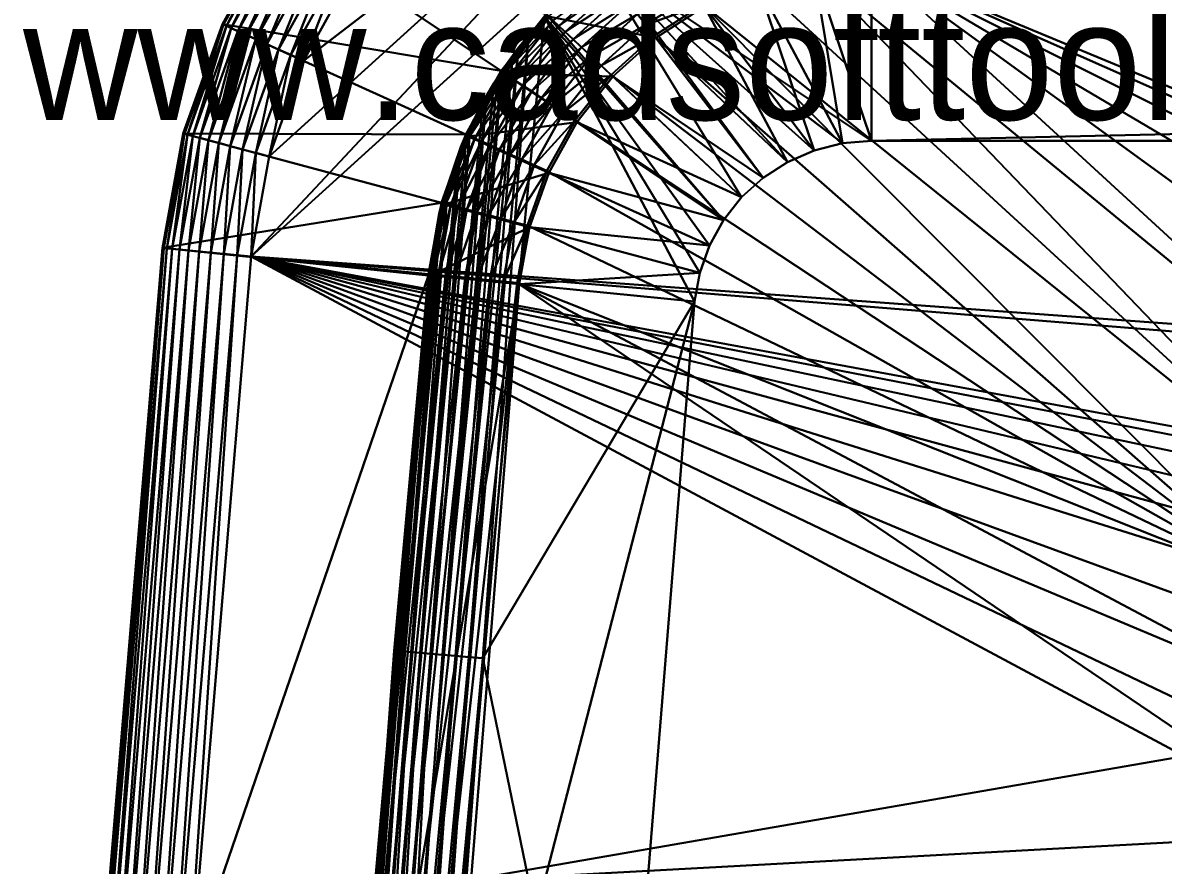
# Model space of a CAD drawing. Header units: millimetres. Extents: x 19.3 to 105.6, y 153.8 to 217.3.
# Drawn here: x 19.3 to 29.48, y 206.05 to 213.57 of the extents above; entities that cross this region are included whole.
import ezdxf

# ---------------------------------------------------------------- set-up
doc = ezdxf.new("R2010")
doc.units = ezdxf.units.MM
doc.layers.get('0').update_dxf_attribs({"color": 132, "linetype": 'CONTINUOUS'})

# ---------------------------------------------------------------- blocks, each defined once
blk = doc.blocks.new('ABViewer')
at = {"color": 0, "insert": (0, 0), "char_height": 0.05, "width": 0.5, "attachment_point": 1}
blk.add_mtext('ABViewer 9 evaluation - www.cadsofttools.com', dxfattribs=at)

msp = doc.modelspace()

# ---------------------------------------------------------------- linework, layer by layer
at = {"invisible_edges": 16}
for points in [[(26.866, 216.498, 21.431), (25.96, 216.424, 21.431), (21.336, 211.484, 21.431)], [(87.313, 206.662, 21.431), (26.866, 216.498, 21.431), (21.336, 211.484, 21.431)], [(87.492, 207.17, 21.431), (87.755, 207.64, 21.431), (26.866, 216.498, 21.431)], [(26.866, 216.498, 21.431), (87.755, 207.64, 21.431), (88.093, 208.059, 21.431)], [(88.093, 208.059, 21.431), (88.497, 208.415, 21.431), (26.866, 216.498, 21.431)], [(26.866, 216.498, 21.431), (88.497, 208.415, 21.431), (88.956, 208.697, 21.431)], [(26.866, 216.498, 21.431), (88.956, 208.697, 21.431), (98.025, 216.498, 21.431)], [(87.492, 207.17, 21.431), (26.866, 216.498, 21.431), (87.313, 206.662, 21.431)], [(25.96, 216.424, 21.431), (21.498, 212.378, 21.431), (21.336, 211.484, 21.431)], [(25.96, 216.424, 21.431), (21.804, 213.233, 21.431), (21.498, 212.378, 21.431)], [(22.245, 214.028, 21.431), (21.804, 213.233, 21.431), (25.96, 216.424, 21.431)], [(21.585, 214.468, 20.638), (21.585, 214.468, 2.375), (21.081, 213.561, 2.375)], [(21.585, 214.468, 20.638), (21.081, 213.561, 2.375), (21.081, 213.561, 20.638)], [(21.585, 214.468, 2.375), (23.57, 213.143, 2.375), (21.081, 213.561, 2.375)], [(21.09, 213.557, 20.762), (21.585, 214.468, 20.638), (21.081, 213.561, 20.638)], [(21.09, 213.557, 20.762), (21.593, 214.463, 20.762), (21.585, 214.468, 20.638)], [(21.116, 213.545, 20.883), (21.593, 214.463, 20.762), (21.09, 213.557, 20.762)], [(21.116, 213.545, 20.883), (21.617, 214.447, 20.883), (21.593, 214.463, 20.762)], [(21.16, 213.525, 20.998), (21.617, 214.447, 20.883), (21.116, 213.545, 20.883)], [(21.16, 213.525, 20.998), (21.657, 214.42, 20.998), (21.617, 214.447, 20.883)], [(21.219, 213.498, 21.104), (21.657, 214.42, 20.998), (21.16, 213.525, 20.998)], [(21.219, 213.498, 21.104), (21.711, 214.384, 21.104), (21.657, 214.42, 20.998)], [(21.585, 214.468, 2.375), (23.973, 213.65, 2.375), (23.57, 213.143, 2.375)], [(21.293, 213.465, 21.199), (21.711, 214.384, 21.104), (21.219, 213.498, 21.104)], [(21.293, 213.465, 21.199), (21.778, 214.339, 21.199), (21.711, 214.384, 21.104)], [(21.379, 213.426, 21.28), (21.778, 214.339, 21.199), (21.293, 213.465, 21.199)], [(21.379, 213.426, 21.28), (21.857, 214.287, 21.28), (21.778, 214.339, 21.199)], [(21.476, 213.382, 21.345), (21.857, 214.287, 21.28), (21.379, 213.426, 21.28)], [(21.476, 213.382, 21.345), (21.945, 214.228, 21.345), (21.857, 214.287, 21.28)], [(21.58, 213.335, 21.392), (21.945, 214.228, 21.345), (21.476, 213.382, 21.345)], [(21.58, 213.335, 21.392), (22.041, 214.164, 21.392), (21.945, 214.228, 21.345)], [(21.691, 213.285, 21.421), (22.041, 214.164, 21.392), (21.58, 213.335, 21.392)], [(21.691, 213.285, 21.421), (22.142, 214.097, 21.421), (22.041, 214.164, 21.392)], [(24.457, 214.083, 4.763), (25.911, 212.189, 4.763), (24.494, 214.111, 4.763)], [(24.494, 214.111, 4.763), (25.911, 212.189, 4.763), (26.129, 212.329, 4.763)], [(24.494, 214.111, 4.763), (26.129, 212.329, 4.763), (26.367, 212.433, 4.763)], [(26.367, 212.433, 4.763), (26.619, 212.496, 4.763), (24.494, 214.111, 4.763)], [(24.494, 214.111, 4.763), (26.619, 212.496, 4.763), (26.877, 212.517, 4.763)], [(24.494, 214.111, 4.763), (26.877, 212.517, 4.763), (98.025, 214.111, 4.763)], [(31.67, 209.696, 19.044), (26.349, 214.068, 19.044), (26.866, 214.111, 19.044)], [(98.025, 214.111, 19.044), (89.78, 210.592, 19.044), (26.866, 214.111, 19.044)], [(26.866, 214.111, 19.044), (89.78, 210.592, 19.044), (88.989, 210.422, 19.044)], [(26.866, 214.111, 19.044), (88.989, 210.422, 19.044), (88.238, 210.12, 19.044)], [(88.238, 210.12, 19.044), (87.55, 209.696, 19.044), (26.866, 214.111, 19.044)], [(26.866, 214.111, 19.044), (87.55, 209.696, 19.044), (86.942, 209.162, 19.044)], [(26.866, 214.111, 19.044), (86.942, 209.162, 19.044), (86.434, 208.533, 19.044)], [(35.51, 210.524, 19.044), (34.708, 210.627, 19.044), (26.866, 214.111, 19.044)], [(31.67, 209.696, 19.044), (26.866, 214.111, 19.044), (32.358, 210.12, 19.044)], [(34.708, 210.627, 19.044), (33.9, 210.592, 19.044), (26.866, 214.111, 19.044)], [(26.866, 214.111, 19.044), (33.9, 210.592, 19.044), (33.109, 210.422, 19.044)], [(26.866, 214.111, 19.044), (33.109, 210.422, 19.044), (32.358, 210.12, 19.044)], [(86.434, 208.533, 19.044), (86.04, 207.826, 19.044), (26.866, 214.111, 19.044)], [(26.866, 214.111, 19.044), (86.04, 207.826, 19.044), (85.77, 207.064, 19.044)], [(26.866, 214.111, 19.044), (85.77, 207.064, 19.044), (35.51, 210.524, 19.044)], [(98.025, 214.111, 4.763), (26.877, 212.517, 4.763), (98.025, 212.517, 4.763)], [(21.804, 213.233, 21.431), (22.142, 214.097, 21.421), (21.691, 213.285, 21.421)], [(21.804, 213.233, 21.431), (22.245, 214.028, 21.431), (22.142, 214.097, 21.421)], [(23.975, 213.646, 4.763), (25.718, 212.014, 4.763), (24.457, 214.083, 4.763)], [(24.472, 214.062, 0.787), (24.952, 213.438), (23.994, 213.629, 0.787)], [(24.457, 214.083, 4.763), (25.718, 212.014, 4.763), (25.911, 212.189, 4.763)], [(24.472, 214.062, 0.787), (25.386, 213.718), (24.952, 213.438)], [(31.062, 209.162, 19.044), (25.847, 213.943, 19.044), (26.349, 214.068, 19.044)], [(26.619, 212.496), (25.86, 213.924), (26.362, 214.049)], [(31.062, 209.162, 19.044), (26.349, 214.068, 19.044), (31.67, 209.696, 19.044)], [(26.877, 212.517), (26.362, 214.049), (26.877, 214.092)], [(26.619, 212.496), (26.362, 214.049), (26.877, 212.517)], [(26.877, 212.517), (26.877, 214.092), (98.025, 212.517)], [(98.025, 212.517), (26.877, 214.092), (98.025, 214.092)], [(24.036, 213.591, 18.61), (24.545, 213.965, 18.716), (24.084, 213.546, 18.716)], [(24.084, 213.546, 18.716), (24.545, 213.965, 18.716), (24.595, 213.901, 18.811)], [(24.084, 213.546, 18.716), (24.595, 213.901, 18.811), (24.143, 213.491, 18.811)], [(24.143, 213.491, 18.811), (24.595, 213.901, 18.811), (24.652, 213.826, 18.892)], [(31.062, 209.162, 19.044), (25.372, 213.736, 19.044), (25.847, 213.943, 19.044)], [(26.367, 212.433), (25.386, 213.718), (25.86, 213.924)], [(26.367, 212.433), (25.86, 213.924), (26.619, 212.496)], [(24.143, 213.491, 18.811), (24.652, 213.826, 18.892), (24.212, 213.426, 18.892)], [(24.212, 213.426, 18.892), (24.652, 213.826, 18.892), (24.717, 213.741, 18.957)], [(24.787, 213.65, 19.005), (25.313, 213.846, 19.034), (24.861, 213.554, 19.034)], [(24.861, 213.554, 19.034), (25.313, 213.846, 19.034), (25.372, 213.736, 19.044)], [(24.212, 213.426, 18.892), (24.717, 213.741, 18.957), (24.289, 213.354, 18.957)], [(24.289, 213.354, 18.957), (24.717, 213.741, 18.957), (24.787, 213.65, 19.005)], [(24.861, 213.554, 19.034), (25.372, 213.736, 19.044), (24.936, 213.456, 19.044)], [(30.554, 208.533, 19.044), (24.936, 213.456, 19.044), (25.372, 213.736, 19.044)], [(26.129, 212.329), (24.952, 213.438), (25.386, 213.718)], [(30.554, 208.533, 19.044), (25.372, 213.736, 19.044), (31.062, 209.162, 19.044)], [(26.129, 212.329), (25.386, 213.718), (26.367, 212.433)], [(23.405, 207.898, 4.763), (25.297, 211.084, 4.763), (23.956, 213.625, 4.763)], [(23.405, 207.898, 4.763), (23.956, 213.625, 4.763), (23.814, 213.456, 4.778)], [(23.57, 213.143, 18.25), (23.57, 213.143, 2.375), (23.973, 213.65, 2.375)], [(23.57, 213.143, 18.25), (23.973, 213.65, 2.375), (23.973, 213.65, 18.25)], [(23.57, 213.143, 18.25), (23.973, 213.65, 18.25), (23.98, 213.643, 18.374)], [(23.57, 213.143, 18.25), (23.98, 213.643, 18.374), (23.579, 213.137, 18.374)], [(23.975, 213.646, 2.375), (23.994, 213.629, 2.375), (23.571, 213.137, 2.375)], [(23.571, 213.137, 2.375), (23.814, 213.456, 4.778), (23.975, 213.646, 2.375)], [(23.571, 213.137, 2.375), (23.994, 213.629, 2.375), (23.592, 213.123, 2.375)], [(23.579, 213.137, 18.374), (23.98, 213.643, 18.374), (24.001, 213.624, 18.495)], [(23.579, 213.137, 18.374), (24.001, 213.624, 18.495), (23.603, 213.121, 18.495)], [(23.994, 213.629, 2.375), (23.994, 213.629, 0.787), (23.592, 213.123, 0.787)], [(23.994, 213.629, 2.375), (23.592, 213.123, 0.787), (23.592, 213.123, 2.375)], [(23.994, 213.629, 0.787), (24.569, 213.091), (23.592, 213.123, 0.787)], [(23.603, 213.121, 18.495), (24.001, 213.624, 18.495), (24.036, 213.591, 18.61)], [(23.603, 213.121, 18.495), (24.036, 213.591, 18.61), (23.642, 213.094, 18.61)], [(23.642, 213.094, 18.61), (24.036, 213.591, 18.61), (24.084, 213.546, 18.716)], [(23.975, 213.646, 2.375), (23.814, 213.456, 4.778), (23.956, 213.625, 4.763)], [(23.956, 213.625, 4.763), (25.557, 211.811, 4.763), (23.975, 213.646, 4.763)], [(23.956, 213.625, 4.763), (25.297, 211.084, 4.763), (25.344, 211.34, 4.763)], [(25.344, 211.34, 4.763), (25.431, 211.584, 4.763), (23.956, 213.625, 4.763)], [(23.956, 213.625, 4.763), (25.431, 211.584, 4.763), (25.557, 211.811, 4.763)], [(23.975, 213.646, 4.763), (25.557, 211.811, 4.763), (25.718, 212.014, 4.763)], [(23.994, 213.629, 0.787), (24.952, 213.438), (24.569, 213.091)], [(24.289, 213.354, 18.957), (24.787, 213.65, 19.005), (24.373, 213.275, 19.005)], [(24.373, 213.275, 19.005), (24.787, 213.65, 19.005), (24.861, 213.554, 19.034)], [(21.081, 213.561, 20.638), (21.081, 213.561, 2.375), (20.731, 212.583, 2.375)], [(21.081, 213.561, 20.638), (20.731, 212.583, 2.375), (20.731, 212.583, 20.638)], [(21.081, 213.561, 2.375), (23.256, 212.576, 2.375), (20.731, 212.583, 2.375)], [(20.741, 212.581, 20.762), (21.081, 213.561, 20.638), (20.731, 212.583, 20.638)], [(20.741, 212.581, 20.762), (21.09, 213.557, 20.762), (21.081, 213.561, 20.638)], [(20.769, 212.573, 20.883), (21.09, 213.557, 20.762), (20.741, 212.581, 20.762)], [(20.769, 212.573, 20.883), (21.116, 213.545, 20.883), (21.09, 213.557, 20.762)], [(20.815, 212.561, 20.998), (21.116, 213.545, 20.883), (20.769, 212.573, 20.883)], [(20.815, 212.561, 20.998), (21.16, 213.525, 20.998), (21.116, 213.545, 20.883)], [(20.878, 212.544, 21.104), (21.16, 213.525, 20.998), (20.815, 212.561, 20.998)], [(20.878, 212.544, 21.104), (21.219, 213.498, 21.104), (21.16, 213.525, 20.998)], [(20.956, 212.523, 21.199), (21.219, 213.498, 21.104), (20.878, 212.544, 21.104)], [(20.956, 212.523, 21.199), (21.293, 213.465, 21.199), (21.219, 213.498, 21.104)], [(21.081, 213.561, 2.375), (23.57, 213.143, 2.375), (23.256, 212.576, 2.375)], [(23.642, 213.094, 18.61), (24.084, 213.546, 18.716), (23.697, 213.058, 18.716)], [(23.697, 213.058, 18.716), (24.084, 213.546, 18.716), (24.143, 213.491, 18.811)], [(23.697, 213.058, 18.716), (24.143, 213.491, 18.811), (23.764, 213.013, 18.811)], [(23.764, 213.013, 18.811), (24.143, 213.491, 18.811), (24.212, 213.426, 18.892)], [(24.373, 213.275, 19.005), (24.861, 213.554, 19.034), (24.462, 213.192, 19.034)], [(24.462, 213.192, 19.034), (24.861, 213.554, 19.034), (24.936, 213.456, 19.044)], [(21.048, 212.499, 21.28), (21.293, 213.465, 21.199), (20.956, 212.523, 21.199)], [(21.048, 212.499, 21.28), (21.379, 213.426, 21.28), (21.293, 213.465, 21.199)], [(21.15, 212.471, 21.345), (21.379, 213.426, 21.28), (21.048, 212.499, 21.28)], [(21.15, 212.471, 21.345), (21.476, 213.382, 21.345), (21.379, 213.426, 21.28)], [(23.725, 213.351, 4.788), (23.281, 207.909, 4.772), (23.814, 213.456, 4.778)], [(23.814, 213.456, 4.778), (23.281, 207.909, 4.772), (23.405, 207.898, 4.763)], [(23.571, 213.137, 2.375), (23.725, 213.351, 4.788), (23.814, 213.456, 4.778)], [(23.764, 213.013, 18.811), (24.212, 213.426, 18.892), (23.843, 212.961, 18.892)], [(23.843, 212.961, 18.892), (24.212, 213.426, 18.892), (24.289, 213.354, 18.957)], [(24.462, 213.192, 19.034), (24.936, 213.456, 19.044), (24.553, 213.108, 19.044)], [(24.553, 213.108, 19.044), (24.936, 213.456, 19.044), (30.554, 208.533, 19.044)], [(25.911, 212.189), (24.569, 213.091), (24.952, 213.438)], [(25.911, 212.189), (24.952, 213.438), (26.129, 212.329)], [(21.261, 212.441, 21.392), (21.476, 213.382, 21.345), (21.15, 212.471, 21.345)], [(21.261, 212.441, 21.392), (21.58, 213.335, 21.392), (21.476, 213.382, 21.345)], [(21.378, 212.41, 21.421), (21.58, 213.335, 21.392), (21.261, 212.441, 21.392)], [(21.378, 212.41, 21.421), (21.691, 213.285, 21.421), (21.58, 213.335, 21.392)], [(21.498, 212.378, 21.431), (21.691, 213.285, 21.421), (21.378, 212.41, 21.421)], [(21.498, 212.378, 21.431), (21.804, 213.233, 21.431), (21.691, 213.285, 21.421)], [(23.674, 213.277, 4.806), (23.161, 207.919, 4.801), (23.725, 213.351, 4.788)], [(23.725, 213.351, 4.788), (23.161, 207.919, 4.801), (23.281, 207.909, 4.772)], [(23.674, 213.277, 4.806), (23.725, 213.351, 4.788), (23.571, 213.137, 2.375)], [(23.843, 212.961, 18.892), (24.289, 213.354, 18.957), (23.931, 212.902, 18.957)], [(23.931, 212.902, 18.957), (24.289, 213.354, 18.957), (24.373, 213.275, 19.005)], [(23.575, 213.134, 4.839), (23.161, 207.919, 4.801), (23.674, 213.277, 4.806)], [(23.571, 213.137, 2.375), (23.575, 213.134, 4.839), (23.674, 213.277, 4.806)], [(23.931, 212.902, 18.957), (24.373, 213.275, 19.005), (24.027, 212.838, 19.005)], [(24.027, 212.838, 19.005), (24.373, 213.275, 19.005), (24.462, 213.192, 19.034)], [(24.027, 212.838, 19.005), (24.462, 213.192, 19.034), (24.127, 212.771, 19.034)], [(24.127, 212.771, 19.034), (24.462, 213.192, 19.034), (24.553, 213.108, 19.044)], [(23.537, 213.08, 4.852), (23.046, 207.929, 4.849), (23.575, 213.134, 4.839)], [(23.575, 213.134, 4.839), (23.046, 207.929, 4.849), (23.161, 207.919, 4.801)], [(23.537, 213.08, 4.852), (23.505, 213.033, 4.863), (23.046, 207.929, 4.849)], [(23.256, 212.576, 18.25), (23.256, 212.576, 2.375), (23.57, 213.143, 2.375)], [(23.256, 212.576, 18.25), (23.57, 213.143, 2.375), (23.57, 213.143, 18.25)], [(23.256, 212.576, 18.25), (23.57, 213.143, 18.25), (23.579, 213.137, 18.374)], [(23.571, 213.137, 2.375), (23.592, 213.123, 2.375), (23.256, 212.569, 2.375)], [(23.256, 212.569, 2.375), (23.537, 213.08, 4.852), (23.571, 213.137, 2.375)], [(23.256, 212.576, 18.25), (23.579, 213.137, 18.374), (23.265, 212.572, 18.374)], [(23.256, 212.569, 2.375), (23.592, 213.123, 2.375), (23.279, 212.558, 2.375)], [(23.256, 212.569, 2.375), (23.505, 213.033, 4.863), (23.537, 213.08, 4.852)], [(23.265, 212.572, 18.374), (23.579, 213.137, 18.374), (23.603, 213.121, 18.495)], [(23.265, 212.572, 18.374), (23.603, 213.121, 18.495), (23.291, 212.56, 18.495)], [(23.592, 213.123, 2.375), (23.592, 213.123, 0.787), (23.279, 212.558, 0.787)], [(23.592, 213.123, 2.375), (23.279, 212.558, 0.787), (23.279, 212.558, 2.375)], [(23.592, 213.123, 0.787), (24.247, 212.685), (23.279, 212.558, 0.787)], [(23.291, 212.56, 18.495), (23.603, 213.121, 18.495), (23.642, 213.094, 18.61)], [(23.291, 212.56, 18.495), (23.642, 213.094, 18.61), (23.335, 212.54, 18.61)], [(23.335, 212.54, 18.61), (23.642, 213.094, 18.61), (23.697, 213.058, 18.716)], [(23.571, 213.137, 2.375), (23.537, 213.08, 4.852), (23.575, 213.134, 4.839)], [(23.592, 213.123, 0.787), (24.569, 213.091), (24.247, 212.685)], [(24.127, 212.771, 19.034), (24.553, 213.108, 19.044), (24.231, 212.702, 19.044)], [(30.554, 208.533, 19.044), (24.231, 212.702, 19.044), (24.553, 213.108, 19.044)], [(25.718, 212.014), (24.247, 212.685), (24.569, 213.091)], [(25.718, 212.014), (24.569, 213.091), (25.911, 212.189)], [(23.046, 207.929, 4.849), (23.505, 213.033, 4.863), (23.439, 212.924, 4.896)], [(23.439, 212.924, 4.896), (23.505, 213.033, 4.863), (23.256, 212.569, 2.375)], [(23.335, 212.54, 18.61), (23.697, 213.058, 18.716), (23.394, 212.514, 18.716)], [(23.394, 212.514, 18.716), (23.697, 213.058, 18.716), (23.764, 213.013, 18.811)], [(23.394, 212.514, 18.716), (23.764, 213.013, 18.811), (23.468, 212.48, 18.811)], [(23.468, 212.48, 18.811), (23.764, 213.013, 18.811), (23.843, 212.961, 18.892)], [(23.046, 207.929, 4.849), (23.439, 212.924, 4.896), (22.94, 207.938, 4.914)], [(22.94, 207.938, 4.914), (23.439, 212.924, 4.896), (23.409, 212.864, 4.917)], [(23.439, 212.924, 4.896), (23.256, 212.569, 2.375), (23.409, 212.864, 4.917)], [(23.468, 212.48, 18.811), (23.843, 212.961, 18.892), (23.554, 212.441, 18.892)], [(23.554, 212.441, 18.892), (23.843, 212.961, 18.892), (23.931, 212.902, 18.957)], [(23.554, 212.441, 18.892), (23.931, 212.902, 18.957), (23.651, 212.397, 18.957)], [(23.651, 212.397, 18.957), (23.931, 212.902, 18.957), (24.027, 212.838, 19.005)], [(22.94, 207.938, 4.914), (23.409, 212.864, 4.917), (23.293, 212.63, 5.001)], [(23.409, 212.864, 4.917), (23.256, 212.569, 2.375), (23.293, 212.63, 5.001)], [(23.651, 212.397, 18.957), (24.027, 212.838, 19.005), (23.756, 212.35, 19.005)], [(23.756, 212.35, 19.005), (24.027, 212.838, 19.005), (24.127, 212.771, 19.034)], [(23.279, 212.558, 0.787), (24.247, 212.685), (23.996, 212.233)], [(23.756, 212.35, 19.005), (24.127, 212.771, 19.034), (23.866, 212.3, 19.034)], [(23.866, 212.3, 19.034), (24.127, 212.771, 19.034), (24.231, 212.702, 19.044)], [(23.866, 212.3, 19.034), (24.231, 212.702, 19.044), (23.979, 212.249, 19.044)], [(23.979, 212.249, 19.044), (24.231, 212.702, 19.044), (30.554, 208.533, 19.044)], [(25.557, 211.811), (23.996, 212.233), (24.247, 212.685)], [(25.557, 211.811), (24.247, 212.685), (25.718, 212.014)], [(20.731, 212.583, 20.638), (20.731, 212.583, 2.375), (20.546, 211.562, 2.375)], [(20.731, 212.583, 20.638), (20.546, 211.562, 2.375), (20.546, 211.562, 20.638)], [(20.731, 212.583, 2.375), (23.038, 211.966, 2.375), (20.546, 211.562, 2.375)], [(20.556, 211.561, 20.762), (20.731, 212.583, 20.638), (20.546, 211.562, 20.638)], [(20.556, 211.561, 20.762), (20.741, 212.581, 20.762), (20.731, 212.583, 20.638)], [(20.585, 211.558, 20.883), (20.741, 212.581, 20.762), (20.556, 211.561, 20.762)], [(20.585, 211.558, 20.883), (20.769, 212.573, 20.883), (20.741, 212.581, 20.762)], [(20.632, 211.553, 20.998), (20.769, 212.573, 20.883), (20.585, 211.558, 20.883)], [(20.632, 211.553, 20.998), (20.815, 212.561, 20.998), (20.769, 212.573, 20.883)], [(20.731, 212.583, 2.375), (23.256, 212.576, 2.375), (23.038, 211.966, 2.375)], [(23.293, 212.63, 5.001), (22.846, 207.946, 4.995), (22.94, 207.938, 4.914)], [(23.293, 212.63, 5.001), (23.261, 212.566, 5.024), (22.846, 207.946, 4.995)], [(23.038, 211.966, 18.25), (23.038, 211.966, 2.375), (23.256, 212.576, 2.375)], [(23.038, 211.966, 18.25), (23.256, 212.576, 2.375), (23.256, 212.576, 18.25)], [(23.038, 211.966, 18.25), (23.256, 212.576, 18.25), (23.265, 212.572, 18.374)], [(23.038, 211.966, 18.25), (23.265, 212.572, 18.374), (23.047, 211.964, 18.374)], [(23.047, 211.964, 18.374), (23.265, 212.572, 18.374), (23.291, 212.56, 18.495)], [(23.256, 212.569, 2.375), (23.261, 212.566, 5.024), (23.293, 212.63, 5.001)], [(20.697, 211.547, 21.104), (20.815, 212.561, 20.998), (20.632, 211.553, 20.998)], [(20.697, 211.547, 21.104), (20.878, 212.544, 21.104), (20.815, 212.561, 20.998)], [(20.777, 211.539, 21.199), (20.878, 212.544, 21.104), (20.697, 211.547, 21.104)], [(20.777, 211.539, 21.199), (20.956, 212.523, 21.199), (20.878, 212.544, 21.104)], [(20.872, 211.53, 21.28), (20.956, 212.523, 21.199), (20.777, 211.539, 21.199)], [(20.872, 211.53, 21.28), (21.048, 212.499, 21.28), (20.956, 212.523, 21.199)], [(20.977, 211.519, 21.345), (21.048, 212.499, 21.28), (20.872, 211.53, 21.28)], [(20.977, 211.519, 21.345), (21.15, 212.471, 21.345), (21.048, 212.499, 21.28)], [(21.092, 211.508, 21.392), (21.15, 212.471, 21.345), (20.977, 211.519, 21.345)], [(21.092, 211.508, 21.392), (21.261, 212.441, 21.392), (21.15, 212.471, 21.345)], [(22.846, 207.946, 4.995), (23.261, 212.566, 5.024), (23.211, 212.466, 5.06)], [(23.256, 212.569, 2.375), (23.279, 212.558, 2.375), (23.037, 211.957, 2.375)], [(23.037, 211.957, 2.375), (23.211, 212.466, 5.06), (23.256, 212.569, 2.375)], [(23.037, 211.957, 2.375), (23.279, 212.558, 2.375), (23.062, 211.95, 2.375)], [(23.047, 211.964, 18.374), (23.291, 212.56, 18.495), (23.075, 211.956, 18.495)], [(23.279, 212.558, 2.375), (23.279, 212.558, 0.787), (23.062, 211.95, 0.787)], [(23.279, 212.558, 2.375), (23.062, 211.95, 0.787), (23.062, 211.95, 2.375)], [(23.279, 212.558, 0.787), (23.996, 212.233), (23.062, 211.95, 0.787)], [(23.075, 211.956, 18.495), (23.291, 212.56, 18.495), (23.335, 212.54, 18.61)], [(23.075, 211.956, 18.495), (23.335, 212.54, 18.61), (23.122, 211.944, 18.61)], [(23.122, 211.944, 18.61), (23.335, 212.54, 18.61), (23.394, 212.514, 18.716)], [(23.122, 211.944, 18.61), (23.394, 212.514, 18.716), (23.184, 211.927, 18.716)], [(23.184, 211.927, 18.716), (23.394, 212.514, 18.716), (23.468, 212.48, 18.811)], [(23.184, 211.927, 18.716), (23.468, 212.48, 18.811), (23.263, 211.906, 18.811)], [(23.256, 212.569, 2.375), (23.211, 212.466, 5.06), (23.261, 212.566, 5.024)], [(23.263, 211.906, 18.811), (23.468, 212.48, 18.811), (23.554, 212.441, 18.892)], [(26.619, 212.496), (26.619, 212.496, 4.763), (26.367, 212.433, 4.763)], [(26.619, 212.496), (26.367, 212.433, 4.763), (26.367, 212.433)], [(26.877, 212.517), (26.877, 212.517, 4.763), (26.619, 212.496, 4.763)], [(26.877, 212.517), (26.619, 212.496, 4.763), (26.619, 212.496)], [(26.877, 212.517), (98.025, 212.517), (26.877, 212.517, 4.763)], [(26.877, 212.517, 4.763), (98.025, 212.517), (98.025, 212.517, 4.763)], [(21.212, 211.496, 21.421), (21.261, 212.441, 21.392), (21.092, 211.508, 21.392)], [(21.212, 211.496, 21.421), (21.378, 212.41, 21.421), (21.261, 212.441, 21.392)], [(21.336, 211.484, 21.431), (21.378, 212.41, 21.421), (21.212, 211.496, 21.421)], [(21.336, 211.484, 21.431), (21.498, 212.378, 21.431), (21.378, 212.41, 21.421)], [(22.846, 207.946, 4.995), (23.211, 212.466, 5.06), (22.765, 207.953, 5.09)], [(22.765, 207.953, 5.09), (23.211, 212.466, 5.06), (23.185, 212.39, 5.092)], [(22.765, 207.953, 5.09), (23.185, 212.39, 5.092), (23.096, 212.131, 5.2)], [(23.037, 211.957, 2.375), (23.185, 212.39, 5.092), (23.211, 212.466, 5.06)], [(23.096, 212.131, 5.2), (23.185, 212.39, 5.092), (23.037, 211.957, 2.375)], [(23.263, 211.906, 18.811), (23.554, 212.441, 18.892), (23.354, 211.882, 18.892)], [(23.354, 211.882, 18.892), (23.554, 212.441, 18.892), (23.651, 212.397, 18.957)], [(23.354, 211.882, 18.892), (23.651, 212.397, 18.957), (23.457, 211.854, 18.957)], [(23.457, 211.854, 18.957), (23.651, 212.397, 18.957), (23.756, 212.35, 19.005)], [(26.367, 212.433), (26.367, 212.433, 4.763), (26.129, 212.329, 4.763)], [(26.367, 212.433), (26.129, 212.329, 4.763), (26.129, 212.329)], [(23.457, 211.854, 18.957), (23.756, 212.35, 19.005), (23.568, 211.824, 19.005)], [(23.568, 211.824, 19.005), (23.756, 212.35, 19.005), (23.866, 212.3, 19.034)], [(23.568, 211.824, 19.005), (23.866, 212.3, 19.034), (23.685, 211.793, 19.034)], [(23.685, 211.793, 19.034), (23.866, 212.3, 19.034), (23.979, 212.249, 19.044)], [(26.129, 212.329), (26.129, 212.329, 4.763), (25.911, 212.189, 4.763)], [(26.129, 212.329), (25.911, 212.189, 4.763), (25.911, 212.189)], [(23.062, 211.95, 0.787), (23.996, 212.233), (23.822, 211.747)], [(23.685, 211.793, 19.034), (23.979, 212.249, 19.044), (23.805, 211.761, 19.044)], [(30.554, 208.533, 19.044), (23.805, 211.761, 19.044), (23.979, 212.249, 19.044)], [(25.431, 211.584), (23.822, 211.747), (23.996, 212.233)], [(25.431, 211.584), (23.996, 212.233), (25.557, 211.811)], [(25.911, 212.189), (25.911, 212.189, 4.763), (25.718, 212.014, 4.763)], [(25.911, 212.189), (25.718, 212.014, 4.763), (25.718, 212.014)], [(22.7, 207.958, 5.196), (23.096, 212.131, 5.2), (23.042, 211.975, 5.265)], [(23.096, 212.131, 5.2), (22.7, 207.958, 5.196), (22.765, 207.953, 5.09)], [(23.037, 211.957, 2.375), (23.042, 211.975, 5.265), (23.096, 212.131, 5.2)], [(20.546, 211.562, 2.375), (23.038, 211.966, 2.375), (22.922, 211.329, 2.375)], [(23.042, 211.975, 5.265), (23.037, 211.957, 5.273), (22.7, 207.958, 5.196)], [(22.922, 211.329, 18.25), (22.922, 211.329, 2.375), (23.038, 211.966, 2.375)], [(22.922, 211.329, 18.25), (23.038, 211.966, 2.375), (23.038, 211.966, 18.25)], [(22.922, 211.329, 18.25), (23.038, 211.966, 18.25), (23.047, 211.964, 18.374)], [(22.922, 211.329, 18.25), (23.047, 211.964, 18.374), (22.932, 211.328, 18.374)], [(22.932, 211.328, 18.374), (23.047, 211.964, 18.374), (23.075, 211.956, 18.495)], [(23.037, 211.957, 2.375), (23.037, 211.957, 5.273), (23.042, 211.975, 5.265)], [(25.718, 212.014), (25.718, 212.014, 4.763), (25.557, 211.811, 4.763)], [(25.718, 212.014), (25.557, 211.811, 4.763), (25.557, 211.811)], [(22.7, 207.958, 5.196), (23.021, 211.895, 5.299), (22.653, 207.962, 5.311)], [(22.653, 207.962, 5.311), (23.021, 211.895, 5.299), (23.017, 211.869, 5.311)], [(22.653, 207.962, 5.311), (23.017, 211.869, 5.311), (22.968, 211.593, 5.434)], [(22.7, 207.958, 5.196), (23.037, 211.957, 5.273), (23.021, 211.895, 5.299)], [(23.037, 211.957, 2.375), (23.062, 211.95, 2.375), (22.921, 211.317, 2.375)], [(22.921, 211.317, 2.375), (23.021, 211.895, 5.299), (23.037, 211.957, 2.375)], [(22.921, 211.317, 2.375), (23.062, 211.95, 2.375), (22.946, 211.315, 2.375)], [(22.921, 211.317, 2.375), (23.017, 211.869, 5.311), (23.021, 211.895, 5.299)], [(22.968, 211.593, 5.434), (23.017, 211.869, 5.311), (22.921, 211.317, 2.375)], [(22.932, 211.328, 18.374), (23.075, 211.956, 18.495), (22.961, 211.325, 18.495)], [(23.062, 211.95, 2.375), (23.062, 211.95, 0.787), (22.946, 211.315, 0.787)], [(23.062, 211.95, 2.375), (22.946, 211.315, 0.787), (22.946, 211.315, 2.375)], [(23.062, 211.95, 0.787), (23.822, 211.747), (22.946, 211.315, 0.787)], [(22.961, 211.325, 18.495), (23.075, 211.956, 18.495), (23.122, 211.944, 18.61)], [(22.961, 211.325, 18.495), (23.122, 211.944, 18.61), (23.008, 211.32, 18.61)], [(23.008, 211.32, 18.61), (23.122, 211.944, 18.61), (23.184, 211.927, 18.716)], [(23.008, 211.32, 18.61), (23.184, 211.927, 18.716), (23.073, 211.314, 18.716)], [(23.037, 211.957, 2.375), (23.021, 211.895, 5.299), (23.037, 211.957, 5.273)], [(23.073, 211.314, 18.716), (23.184, 211.927, 18.716), (23.263, 211.906, 18.811)], [(23.073, 211.314, 18.716), (23.263, 211.906, 18.811), (23.154, 211.306, 18.811)], [(23.154, 211.306, 18.811), (23.263, 211.906, 18.811), (23.354, 211.882, 18.892)], [(23.154, 211.306, 18.811), (23.354, 211.882, 18.892), (23.248, 211.297, 18.892)], [(23.248, 211.297, 18.892), (23.354, 211.882, 18.892), (23.457, 211.854, 18.957)], [(23.248, 211.297, 18.892), (23.457, 211.854, 18.957), (23.354, 211.286, 18.957)], [(23.354, 211.286, 18.957), (23.457, 211.854, 18.957), (23.568, 211.824, 19.005)], [(23.354, 211.286, 18.957), (23.568, 211.824, 19.005), (23.468, 211.275, 19.005)], [(23.468, 211.275, 19.005), (23.568, 211.824, 19.005), (23.685, 211.793, 19.034)], [(23.468, 211.275, 19.005), (23.685, 211.793, 19.034), (23.589, 211.263, 19.034)], [(23.589, 211.263, 19.034), (23.685, 211.793, 19.034), (23.805, 211.761, 19.044)], [(23.589, 211.263, 19.034), (23.805, 211.761, 19.044), (23.712, 211.251, 19.044)], [(30.554, 208.533, 19.044), (23.712, 211.251, 19.044), (23.805, 211.761, 19.044)], [(25.557, 211.811), (25.557, 211.811, 4.763), (25.431, 211.584, 4.763)], [(25.557, 211.811), (25.431, 211.584, 4.763), (25.431, 211.584)], [(22.946, 211.315, 0.787), (23.822, 211.747), (23.73, 211.238)], [(25.344, 211.34), (23.73, 211.238), (23.822, 211.747)], [(25.344, 211.34), (23.822, 211.747), (25.431, 211.584)], [(20.546, 211.562, 20.638), (19.784, 202.035, 18.176), (19.783, 202.02, 18.212)], [(20.546, 211.562, 20.638), (19.783, 202.02, 18.212), (19.923, 204.142, 20.638)], [(19.79, 202.122, 17.981), (19.784, 202.035, 18.176), (20.546, 211.562, 20.638)], [(19.794, 202.191, 17.708), (19.79, 202.133, 17.947), (20.546, 211.562, 20.638)], [(20.546, 211.562, 20.638), (19.79, 202.133, 17.947), (19.79, 202.132, 17.949)], [(20.546, 211.562, 20.638), (19.79, 202.132, 17.949), (19.79, 202.122, 17.981)], [(20.546, 211.562, 20.638), (19.795, 202.211, 17.456), (19.794, 202.191, 17.704)], [(20.546, 211.562, 20.638), (19.794, 202.191, 17.704), (19.794, 202.191, 17.708)], [(20.546, 211.562, 20.638), (20.546, 211.562, 2.375), (19.795, 202.211, 2.375)], [(19.795, 202.211, 2.375), (19.795, 202.211, 17.456), (20.546, 211.562, 20.638)], [(22.921, 211.317, 2.375), (19.795, 202.211, 2.375), (20.546, 211.562, 2.375)], [(19.933, 204.141, 20.762), (20.546, 211.562, 20.638), (19.923, 204.142, 20.638)], [(19.933, 204.141, 20.762), (20.556, 211.561, 20.762), (20.546, 211.562, 20.638)], [(19.962, 204.139, 20.883), (20.556, 211.561, 20.762), (19.933, 204.141, 20.762)], [(19.962, 204.139, 20.883), (20.585, 211.558, 20.883), (20.556, 211.561, 20.762)], [(20.009, 204.136, 20.998), (20.585, 211.558, 20.883), (19.962, 204.139, 20.883)], [(20.009, 204.136, 20.998), (20.632, 211.553, 20.998), (20.585, 211.558, 20.883)], [(20.074, 204.131, 21.104), (20.632, 211.553, 20.998), (20.009, 204.136, 20.998)], [(20.074, 204.131, 21.104), (20.697, 211.547, 21.104), (20.632, 211.553, 20.998)], [(20.546, 211.562, 2.375), (22.922, 211.329, 2.375), (22.921, 211.317, 2.375)], [(22.922, 211.329, 5.551), (22.624, 207.965, 5.432), (22.968, 211.593, 5.434)], [(22.968, 211.593, 5.434), (22.624, 207.965, 5.432), (22.653, 207.962, 5.311)], [(22.968, 211.593, 5.434), (22.921, 211.317, 2.375), (22.922, 211.329, 5.551)], [(25.431, 211.584), (25.431, 211.584, 4.763), (25.344, 211.34, 4.763)], [(25.431, 211.584), (25.344, 211.34, 4.763), (25.344, 211.34)], [(20.155, 204.126, 21.199), (20.697, 211.547, 21.104), (20.074, 204.131, 21.104)], [(20.155, 204.126, 21.199), (20.777, 211.539, 21.199), (20.697, 211.547, 21.104)], [(20.25, 204.119, 21.28), (20.777, 211.539, 21.199), (20.155, 204.126, 21.199)], [(20.25, 204.119, 21.28), (20.872, 211.53, 21.28), (20.777, 211.539, 21.199)], [(20.355, 204.112, 21.345), (20.872, 211.53, 21.28), (20.25, 204.119, 21.28)], [(20.355, 204.112, 21.345), (20.977, 211.519, 21.345), (20.872, 211.53, 21.28)], [(20.47, 204.104, 21.392), (20.977, 211.519, 21.345), (20.355, 204.112, 21.345)], [(20.47, 204.104, 21.392), (21.092, 211.508, 21.392), (20.977, 211.519, 21.345)], [(20.591, 204.095, 21.421), (21.092, 211.508, 21.392), (20.47, 204.104, 21.392)], [(20.591, 204.095, 21.421), (21.212, 211.496, 21.421), (21.092, 211.508, 21.392)], [(20.715, 204.087, 21.431), (21.212, 211.496, 21.421), (20.591, 204.095, 21.421)], [(20.715, 204.087, 21.431), (21.336, 211.484, 21.431), (21.212, 211.496, 21.421)], [(20.715, 204.087, 21.431), (31.342, 206.131, 21.431), (21.336, 211.484, 21.431)], [(31.612, 207.17, 21.431), (31.875, 207.64, 21.431), (21.336, 211.484, 21.431)], [(31.875, 207.64, 21.431), (32.213, 208.059, 21.431), (21.336, 211.484, 21.431)], [(21.336, 211.484, 21.431), (32.213, 208.059, 21.431), (32.617, 208.415, 21.431)], [(21.336, 211.484, 21.431), (32.617, 208.415, 21.431), (33.076, 208.697, 21.431)], [(33.076, 208.697, 21.431), (33.576, 208.898, 21.431), (21.336, 211.484, 21.431)], [(21.336, 211.484, 21.431), (33.576, 208.898, 21.431), (34.102, 209.011, 21.431)], [(21.336, 211.484, 21.431), (34.102, 209.011, 21.431), (34.64, 209.034, 21.431)], [(21.336, 211.484, 21.431), (31.342, 206.131, 21.431), (31.433, 206.662, 21.431)], [(21.336, 211.484, 21.431), (31.433, 206.662, 21.431), (31.612, 207.17, 21.431)], [(87.313, 206.662, 21.431), (21.336, 211.484, 21.431), (87.222, 206.131, 21.431)], [(87.222, 206.131, 21.431), (21.336, 211.484, 21.431), (34.64, 209.034, 21.431)], [(22.213, 202.211, 2.375), (19.795, 202.211, 2.375), (22.921, 211.317, 2.375)], [(22.452, 205.971, 18.25), (22.187, 202.21, 17.504), (22.922, 211.329, 18.25)], [(22.922, 211.329, 18.25), (22.187, 202.21, 17.504), (22.187, 202.211, 17.456)], [(22.614, 207.966, 5.556), (22.922, 211.329, 18.25), (22.187, 202.211, 17.456)], [(22.921, 211.317, 2.375), (22.946, 211.315, 2.375), (22.213, 202.211, 2.375)], [(22.213, 202.211, 2.375), (22.946, 211.315, 2.375), (22.213, 202.211, 0.787)], [(22.213, 202.211, 0.787), (22.946, 211.315, 2.375), (22.946, 211.315, 0.787)], [(22.946, 211.315, 0.787), (23.73, 211.238), (22.213, 202.211, 0.787)], [(22.452, 205.971, 18.25), (22.922, 211.329, 18.25), (22.932, 211.328, 18.374)], [(22.452, 205.971, 18.25), (22.932, 211.328, 18.374), (22.462, 205.97, 18.374)], [(22.462, 205.97, 18.374), (22.932, 211.328, 18.374), (22.961, 211.325, 18.495)], [(22.462, 205.97, 18.374), (22.961, 211.325, 18.495), (22.491, 205.968, 18.495)], [(22.491, 205.968, 18.495), (22.961, 211.325, 18.495), (23.008, 211.32, 18.61)], [(22.491, 205.968, 18.495), (23.008, 211.32, 18.61), (22.538, 205.964, 18.61)], [(22.538, 205.964, 18.61), (23.008, 211.32, 18.61), (23.073, 211.314, 18.716)], [(22.538, 205.964, 18.61), (23.073, 211.314, 18.716), (22.603, 205.959, 18.716)], [(22.603, 205.959, 18.716), (23.073, 211.314, 18.716), (23.154, 211.306, 18.811)], [(22.603, 205.959, 18.716), (23.154, 211.306, 18.811), (22.684, 205.953, 18.811)], [(22.921, 211.317, 5.556), (22.922, 211.329, 18.25), (22.614, 207.966, 5.556)], [(22.921, 211.317, 5.556), (22.614, 207.966, 5.556), (22.922, 211.329, 5.551)], [(22.922, 211.329, 5.551), (22.614, 207.966, 5.556), (22.624, 207.965, 5.432)], [(22.684, 205.953, 18.811), (23.154, 211.306, 18.811), (23.248, 211.297, 18.892)], [(22.684, 205.953, 18.811), (23.248, 211.297, 18.892), (22.778, 205.946, 18.892)], [(22.778, 205.946, 18.892), (23.248, 211.297, 18.892), (23.354, 211.286, 18.957)], [(22.778, 205.946, 18.892), (23.354, 211.286, 18.957), (22.884, 205.937, 18.957)], [(22.884, 205.937, 18.957), (23.354, 211.286, 18.957), (23.468, 211.275, 19.005)], [(22.884, 205.937, 18.957), (23.468, 211.275, 19.005), (22.999, 205.929, 19.005)], [(22.921, 211.317, 2.375), (22.922, 211.329, 2.375), (22.921, 211.317, 5.556)], [(22.921, 211.317, 5.556), (22.922, 211.329, 2.375), (22.922, 211.329, 18.25)], [(22.922, 211.329, 5.551), (22.921, 211.317, 2.375), (22.921, 211.317, 5.556)], [(22.999, 205.929, 19.005), (23.468, 211.275, 19.005), (23.589, 211.263, 19.034)], [(22.999, 205.929, 19.005), (23.589, 211.263, 19.034), (23.12, 205.919, 19.034)], [(23.12, 205.919, 19.034), (23.589, 211.263, 19.034), (23.712, 211.251, 19.044)], [(23.12, 205.919, 19.034), (23.712, 211.251, 19.044), (23.243, 205.91, 19.044)], [(23.712, 211.251, 19.044), (29.89, 207.064, 19.044), (23.243, 205.91, 19.044)], [(23.712, 211.251, 19.044), (30.16, 207.826, 19.044), (29.89, 207.064, 19.044)], [(30.16, 207.826, 19.044), (23.712, 211.251, 19.044), (30.554, 208.533, 19.044)], [(25.297, 211.084), (23.73, 211.238), (25.344, 211.34)], [(25.344, 211.34), (25.344, 211.34, 4.763), (25.297, 211.084, 4.763)], [(25.344, 211.34), (25.297, 211.084, 4.763), (25.297, 211.084)], [(22.213, 202.211, 0.787), (23.73, 211.238), (23.002, 202.211)], [(25.297, 211.084), (23.002, 202.211), (23.73, 211.238)], [(24.58, 202.211), (23.002, 202.211), (25.297, 211.084)], [(23.405, 207.898, 4.763), (24.58, 202.211, 4.763), (25.297, 211.084, 4.763)], [(24.58, 202.211), (25.297, 211.084), (24.58, 202.211, 4.763)], [(24.58, 202.211, 4.763), (25.297, 211.084), (25.297, 211.084, 4.763)], [(22.614, 207.966, 5.556), (22.187, 202.211, 17.456), (22.187, 202.211, 5.556)], [(22.189, 202.211, 5.509), (22.614, 207.966, 5.556), (22.187, 202.211, 5.556)], [(22.189, 202.211, 5.509), (22.624, 207.965, 5.432), (22.614, 207.966, 5.556)], [(22.2, 202.211, 5.432), (22.624, 207.965, 5.432), (22.189, 202.211, 5.509)], [(22.206, 202.211, 5.384), (22.624, 207.965, 5.432), (22.2, 202.211, 5.432)], [(22.206, 202.211, 5.384), (22.653, 207.962, 5.311), (22.624, 207.965, 5.432)], [(22.229, 202.211, 5.312), (22.653, 207.962, 5.311), (22.206, 202.211, 5.384)], [(22.229, 202.211, 5.312), (22.243, 202.211, 5.265), (22.653, 207.962, 5.311)], [(22.653, 207.962, 5.311), (22.243, 202.211, 5.265), (22.249, 202.211, 5.25)], [(22.653, 207.962, 5.311), (22.249, 202.211, 5.25), (22.7, 207.958, 5.196)], [(22.7, 207.958, 5.196), (22.249, 202.211, 5.25), (22.276, 202.211, 5.197)], [(22.7, 207.958, 5.196), (22.276, 202.211, 5.197), (22.306, 202.211, 5.139)], [(22.765, 207.953, 5.09), (22.7, 207.958, 5.196), (22.306, 202.211, 5.139)], [(22.765, 207.953, 5.09), (22.306, 202.211, 5.139), (22.329, 202.211, 5.105)], [(22.409, 202.211, 5.007), (22.765, 207.953, 5.09), (22.329, 202.211, 5.105)], [(22.409, 202.211, 5.007), (22.846, 207.946, 4.995), (22.765, 207.953, 5.09)], [(22.421, 202.211, 4.996), (22.846, 207.946, 4.995), (22.409, 202.211, 5.007)], [(22.502, 202.211, 4.924), (22.846, 207.946, 4.995), (22.421, 202.211, 4.996)], [(22.502, 202.211, 4.924), (22.94, 207.938, 4.914), (22.846, 207.946, 4.995)], [(22.516, 202.211, 4.914), (22.94, 207.938, 4.914), (22.502, 202.211, 4.924)], [(22.622, 202.211, 4.849), (22.94, 207.938, 4.914), (22.516, 202.211, 4.914)], [(22.622, 202.211, 4.849), (23.046, 207.929, 4.849), (22.94, 207.938, 4.914)], [(22.624, 202.211, 4.848), (23.046, 207.929, 4.849), (22.622, 202.211, 4.849)], [(22.624, 202.211, 4.848), (23.161, 207.919, 4.801), (23.046, 207.929, 4.849)], [(22.739, 202.211, 4.801), (23.161, 207.919, 4.801), (22.624, 202.211, 4.848)], [(22.755, 202.211, 4.796), (23.161, 207.919, 4.801), (22.739, 202.211, 4.801)], [(22.755, 202.211, 4.796), (23.281, 207.909, 4.772), (23.161, 207.919, 4.801)], [(22.859, 202.211, 4.774), (23.281, 207.909, 4.772), (22.755, 202.211, 4.796)], [(23.281, 207.909, 4.772), (22.859, 202.211, 4.774), (22.878, 202.211, 4.769)], [(23.405, 207.898, 4.763), (23.281, 207.909, 4.772), (22.878, 202.211, 4.769)], [(23.405, 207.898, 4.763), (22.878, 202.211, 4.769), (22.983, 202.211, 4.763)], [(22.983, 202.211, 4.763), (24.58, 202.211, 4.763), (23.405, 207.898, 4.763)], [(29.89, 207.064, 19.044), (29.754, 206.267, 19.044), (23.243, 205.91, 19.044)], [(23.243, 205.91, 19.044), (29.754, 206.267, 19.044), (29.754, 205.458, 19.044)], [(20.715, 204.087, 21.431), (31.342, 205.593, 21.431), (31.342, 206.131, 21.431)]]:
    msp.add_3dface(points, dxfattribs=at)

# ---------------------------------------------------------------- block references
at = {"xscale": 28.76375643412272, "yscale": 21.16667175292969}
msp.add_blockref('ABViewer', (19.3, 217.292, 10.716), dxfattribs=at)

doc.saveas('drawing.dxf')
